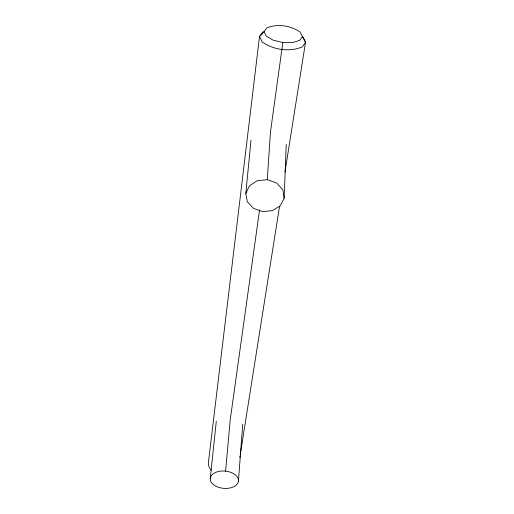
<?xml version="1.0" encoding="UTF-8"?>
<svg xmlns="http://www.w3.org/2000/svg" width="514" height="514" viewBox="0 0 514 514"><rect width="100%" height="100%" fill="white"/><g stroke="black" fill="none" stroke-linecap="round" stroke-linejoin="round"><path stroke-width="0.77" d="M250.986 140.29L245.801 193.605L247.362 201.848L253.563 208.408L262.725 211.601L272.478 210.637L280.31 205.741L284.126 198.141L286.253 144.524M284.126 198.141L282.841 189.814L276.686 183.016L267.293 179.669L270.473 131.912L282.822 42.521L273.127 40.156L266.252 36.153L264.042 31.637L266.978 27.82C277.746 23.618 290.494 25.507 300.009 31.913L305.547 42.103L284.968 172.106M238.419 481.342A14.161 8.661 5.1 0 0 218.534 471.486A14.161 8.661 5.1 0 0 216.137 486.321A14.161 8.661 5.1 0 0 238.419 481.342L242.736 424.281M225.595 471.132L230.227 419.732L259.576 209.808M210.277 478.277L216.285 421.351M239.787 457.479L240.038 455.892M240.295 454.305L279.571 206.191M245.801 193.605L249.393 185.85L257.27 180.716L267.293 179.669M302.495 36.391L299.835 40.304L292.633 42.566L282.822 42.521M263.072 31.81L259.519 36.417L208.453 462.112A15.137 12.085 7.9 0 0 211.138 470.271M264.042 31.637L259.519 36.417L262.127 41.885C273.577 49.967 289.35 52.332 302.386 46.851L305.547 42.103L302.553 36.693"/></g></svg>
